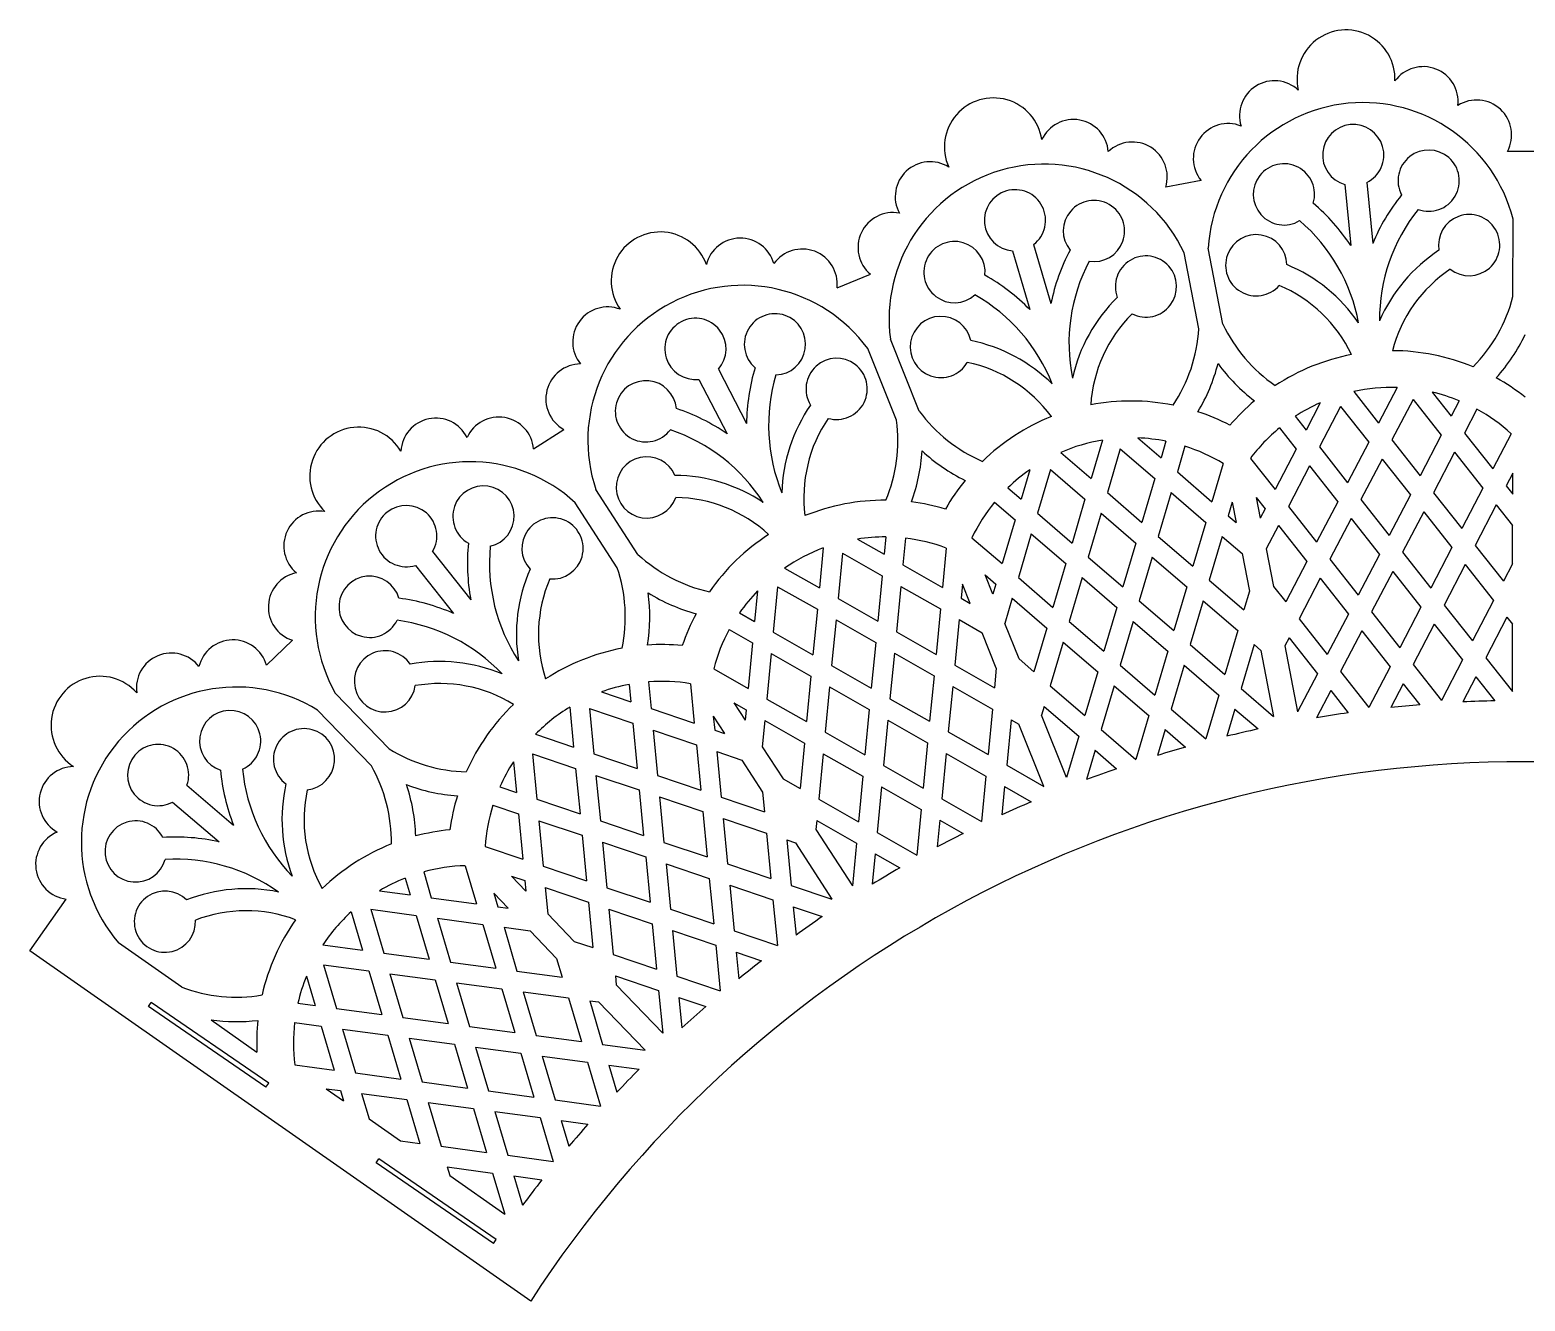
# Model space of a CAD drawing. Extents: x 15 to 259, y 44 to 148.
# Drawn here: x 15.3 to 137.4, y 44.1 to 147.8 of the extents above; entities that cross this region are included whole.
import ezdxf

# ---------------------------------------------------------------- set-up
doc = ezdxf.new("R2010")
doc.units = 0
doc.layers.get('0').update_dxf_attribs({"linetype": 'CONTINUOUS'})

msp = doc.modelspace()

# ---------------------------------------------------------------- linework, layer by layer
for p, q in [((138.895931, 137.919181), (135.961511, 137.923502)), ((110.943002, 135.551667), (108.06167, 134.995994)), ((122.692504, 135.215656), (123.164843, 130.233349)), ((124.48447, 135.38554), (124.956808, 130.403233)), ((136.41127, 126.070172), (136.420579, 132.392143)), ((95.553134, 129.806054), (96.967464, 125.005412)), ((97.279761, 130.31474), (98.69409, 125.514098)), ((110.764888, 123.446262), (109.567737, 129.653856)), ((112.728703, 123.824988), (111.531551, 130.032583)), ((81.233023, 126.798733), (83.955389, 127.89398)), ((87.945837, 116.723481), (85.586216, 122.588598)), ((86.090368, 115.976999), (83.730747, 121.842116)), ((71.542433, 120.1462), (73.846783, 115.703627)), ((69.944592, 119.317405), (72.248942, 114.874831)), ((126.952364, 118.646605), (125.442615, 115.742955)), ((120.673381, 117.408984), (119.51494, 115.180992)), ((123.414115, 118.311168), (125.442615, 115.742955)), ((128.250019, 117.674011), (126.530093, 114.366135)), ((128.250019, 117.674011), (130.560912, 114.74827)), ((129.813807, 118.275525), (131.370289, 116.304917)), ((132.026821, 117.567603), (131.370289, 116.304917)), ((118.632824, 116.297809), (119.51494, 115.180992)), ((122.322345, 117.112049), (120.602419, 113.804172)), ((122.322345, 117.112049), (124.633238, 114.186307)), ((133.471396, 116.877576), (132.457768, 114.928098)), ((56.461405, 113.632931), (58.924771, 115.227507)), ((117.343652, 115.348614), (118.705563, 113.624344)), ((130.560912, 114.74827), (128.840986, 111.440393)), ((132.457768, 114.928098), (134.768661, 112.002356)), ((136.265658, 114.881482), (134.768661, 112.002356)), ((102.896252, 114.354242), (101.968284, 111.215866)), ((104.355646, 113.647122), (103.298492, 110.071843)), ((104.355646, 113.647122), (107.182339, 111.216073)), ((105.775928, 114.535969), (107.679822, 112.898557)), ((108.08336, 114.263317), (107.679822, 112.898557)), ((109.633058, 113.861605), (109.010031, 111.754535)), ((118.705563, 113.624344), (116.985638, 110.316468)), ((120.602419, 113.804172), (122.913312, 110.878431)), ((124.633238, 114.186307), (122.913312, 110.878431)), ((126.530093, 114.366135), (128.840986, 111.440393)), ((99.487015, 113.349838), (101.968284, 111.215866)), ((112.756854, 112.435355), (111.836724, 109.323486)), ((114.974271, 112.86299), (116.985638, 110.316468)), ((125.720717, 112.809487), (124.000791, 109.501611)), ((125.720717, 112.809487), (128.031609, 109.883746)), ((131.648391, 113.37145), (129.928465, 110.063574)), ((131.648391, 113.37145), (133.959284, 110.445708)), ((96.968781, 111.941273), (96.256745, 109.533175)), ((98.644107, 111.964431), (97.586953, 108.389152)), ((98.644107, 111.964431), (101.4708, 109.533382)), ((107.182339, 111.216073), (106.125185, 107.640795)), ((109.010031, 111.754535), (111.836724, 109.323486)), ((119.793042, 112.247525), (118.073117, 108.939649)), ((119.793042, 112.247525), (122.103935, 109.321783)), ((136.390042, 111.652372), (135.85614, 110.625536)), ((136.387539, 109.95275), (136.390042, 111.652372)), ((64.973335, 105.023656), (61.537949, 110.330776)), ((95.177737, 110.461157), (96.256745, 109.533175)), ((103.298492, 110.071843), (106.125185, 107.640795)), ((108.512547, 110.072051), (107.455394, 106.496772)), ((108.512547, 110.072051), (111.33924, 107.641002)), ((128.031609, 109.883746), (126.311684, 106.575869)), ((129.928465, 110.063574), (132.239358, 107.137832)), ((133.959284, 110.445708), (132.239358, 107.137832)), ((135.85614, 110.625536), (136.387539, 109.95275)), ((63.294391, 103.936848), (59.859006, 109.243969)), ((94.093366, 109.283415), (95.759261, 107.850691)), ((101.4708, 109.533382), (100.413646, 105.958104)), ((113.495096, 109.289307), (113.166932, 108.179463)), ((113.495096, 109.289307), (113.816942, 107.620434)), ((115.45891, 109.668034), (115.780757, 107.99916)), ((115.45891, 109.668034), (116.176261, 108.759821)), ((116.176261, 108.759821), (115.780757, 107.99916)), ((118.073117, 108.939649), (120.384009, 106.013907)), ((122.103935, 109.321783), (120.384009, 106.013907)), ((124.000791, 109.501611), (126.311684, 106.575869)), ((135.046763, 109.068889), (133.326837, 105.761012)), ((135.046763, 109.068889), (136.383745, 107.376181)), ((95.759261, 107.850691), (94.702108, 104.275412)), ((97.586953, 108.389152), (100.413646, 105.958104)), ((102.801008, 108.389359), (101.743855, 104.814081)), ((102.801008, 108.389359), (105.627701, 105.958311)), ((111.33924, 107.641002), (110.282087, 104.065724)), ((113.166932, 108.179463), (113.816942, 107.620434)), ((123.191414, 107.944963), (121.471488, 104.637087)), ((123.191414, 107.944963), (125.502307, 105.019222)), ((129.119088, 108.506926), (127.399163, 105.19905)), ((129.119088, 108.506926), (131.429981, 105.581184)), ((82.893233, 106.278476), (85.074581, 105.034428)), ((85.210296, 106.451111), (85.074581, 105.034428)), ((86.808172, 106.352476), (86.598639, 104.16524)), ((92.241796, 106.39136), (94.702108, 104.275412)), ((97.089469, 106.706668), (96.032316, 103.131389)), ((97.089469, 106.706668), (99.916162, 104.27562)), ((107.455394, 106.496772), (110.282087, 104.065724)), ((112.669448, 106.496979), (111.612295, 102.921701)), ((112.669448, 106.496979), (114.304851, 105.09048)), ((117.26374, 107.383001), (116.268665, 105.469207)), ((117.26374, 107.383001), (119.574632, 104.457259)), ((136.379159, 104.261237), (136.383745, 107.376181)), ((48.218221, 105.253572), (51.327917, 101.332312)), ((80.10114, 105.550619), (79.789052, 102.292839)), ((81.668645, 105.134956), (81.31311, 101.423651)), ((81.668645, 105.134956), (84.90727, 103.287932)), ((90.146716, 105.548479), (89.837264, 102.318215)), ((105.627701, 105.958311), (104.570548, 102.383032)), ((114.304851, 105.09048), (114.894708, 102.031891)), ((116.268665, 105.469207), (116.858522, 102.410618)), ((125.502307, 105.019222), (123.782381, 101.711346)), ((127.399163, 105.19905), (129.710055, 102.273308)), ((131.429981, 105.581184), (129.710055, 102.273308)), ((133.326837, 105.761012), (135.63773, 102.835271)), ((46.807878, 104.135121), (49.917574, 100.213861)), ((76.94619, 103.914156), (79.789052, 102.292839)), ((86.598639, 104.16524), (89.837264, 102.318215)), ((99.916162, 104.27562), (98.859009, 100.700341)), ((101.743855, 104.814081), (104.570548, 102.383032)), ((106.95791, 104.814288), (105.900756, 101.23901)), ((106.95791, 104.814288), (109.784603, 102.38324)), ((119.574632, 104.457259), (117.854707, 101.149383)), ((121.471488, 104.637087), (123.782381, 101.711346)), ((132.51746, 104.204365), (130.797534, 100.896489)), ((132.51746, 104.204365), (134.828353, 101.278623)), ((136.379159, 104.261237), (135.63773, 102.835271)), ((84.90727, 103.287932), (84.551735, 99.576627)), ((91.471688, 102.601096), (91.361323, 101.449027)), ((92.106058, 101.024296), (91.471688, 102.601096)), ((93.327157, 103.347578), (94.204624, 102.592928)), ((93.961527, 101.770778), (93.327157, 103.347578)), ((94.204624, 102.592928), (93.961527, 101.770778)), ((96.032316, 103.131389), (98.859009, 100.700341)), ((101.246371, 103.131597), (100.189218, 99.556318)), ((101.246371, 103.131597), (104.073064, 100.700548)), ((111.612295, 102.921701), (114.438988, 100.490652)), ((120.662111, 103.08044), (118.942186, 99.772563)), ((120.662111, 103.08044), (122.973004, 100.154698)), ((126.589786, 103.642402), (124.86986, 100.334526)), ((126.589786, 103.642402), (128.900679, 100.716661)), ((74.74299, 102.050968), (74.503523, 99.551251)), ((76.383116, 102.393368), (76.027581, 98.682063)), ((76.383116, 102.393368), (79.621741, 100.546343)), ((81.31311, 101.423651), (84.551735, 99.576627)), ((86.431329, 102.418743), (86.075793, 98.707438)), ((86.431329, 102.418743), (89.669953, 100.571719)), ((91.361323, 101.449027), (92.106058, 101.024296)), ((95.534832, 101.448905), (94.923209, 99.380404)), ((95.534832, 101.448905), (98.361525, 99.017857)), ((109.784603, 102.38324), (108.727449, 98.807961)), ((114.894708, 102.031891), (114.438988, 100.490652)), ((116.858522, 102.410618), (117.854707, 101.149383)), ((73.267271, 100.256299), (74.503523, 99.551251)), ((79.621741, 100.546343), (79.266206, 96.835038)), ((89.669953, 100.571719), (89.314418, 96.860414)), ((104.073064, 100.700548), (103.015911, 97.12527)), ((105.900756, 101.23901), (108.727449, 98.807961)), ((111.114811, 101.239217), (110.057658, 97.663938)), ((111.114811, 101.239217), (113.941504, 98.808168)), ((122.973004, 100.154698), (121.253078, 96.846822)), ((124.86986, 100.334526), (127.180753, 97.408784)), ((128.900679, 100.716661), (127.180753, 97.408784)), ((130.797534, 100.896489), (133.108427, 97.970747)), ((134.828353, 101.278623), (133.108427, 97.970747)), ((72.427547, 98.893288), (74.336212, 97.804755)), ((81.1458, 99.677155), (80.790264, 95.96585)), ((81.1458, 99.677155), (84.384424, 97.83013)), ((91.194012, 99.70253), (90.838477, 95.991226)), ((91.194012, 99.70253), (93.06774, 98.633922)), ((96.085835, 96.49056), (94.923209, 99.380404)), ((98.361525, 99.017857), (97.304372, 95.442578)), ((100.189218, 99.556318), (103.015911, 97.12527)), ((105.403272, 99.556526), (104.346119, 95.981247)), ((105.403272, 99.556526), (108.229965, 97.125477)), ((118.942186, 99.772563), (121.253078, 96.846822)), ((129.988157, 99.339841), (128.268232, 96.031965)), ((129.988157, 99.339841), (132.29905, 96.414099)), ((135.915832, 99.901803), (134.195906, 96.593927)), ((135.915832, 99.901803), (136.37189, 99.324404)), ((136.363828, 93.849196), (136.37189, 99.324404)), ((36.770912, 98.017686), (34.657065, 95.982374)), ((74.336212, 97.804755), (73.980677, 94.09345)), ((76.027581, 98.682063), (79.266206, 96.835038)), ((84.384424, 97.83013), (84.028889, 94.118825)), ((86.075793, 98.707438), (89.314418, 96.860414)), ((94.230366, 95.744078), (93.06774, 98.633922)), ((99.691734, 97.873834), (98.63458, 94.298556)), ((99.691734, 97.873834), (102.518427, 95.442786)), ((110.057658, 97.663938), (112.884351, 95.23289)), ((113.941504, 98.808168), (112.884351, 95.23289)), ((115.271713, 97.664146), (114.214559, 94.088867)), ((115.271713, 97.664146), (115.829565, 97.184375)), ((118.132809, 98.215916), (117.793379, 97.563101)), ((118.132809, 98.215916), (120.443702, 95.290174)), ((124.060483, 98.777878), (122.340557, 95.470002)), ((124.060483, 98.777878), (126.371376, 95.852137)), ((75.86027, 96.935566), (75.504735, 93.224261)), ((75.86027, 96.935566), (79.098895, 95.088542)), ((85.908483, 96.960942), (85.552948, 93.249637)), ((85.908483, 96.960942), (89.147107, 95.113917)), ((96.085835, 96.49056), (97.304372, 95.442578)), ((108.229965, 97.125477), (107.172812, 93.550199)), ((115.829565, 97.184375), (116.86637, 91.808223)), ((117.793379, 97.563101), (118.830184, 92.18695)), ((134.195906, 96.593927), (136.363828, 93.849196)), ((71.161826, 95.701072), (73.980677, 94.09345)), ((80.790264, 95.96585), (84.028889, 94.118825)), ((90.838477, 95.991226), (94.077101, 94.144201)), ((94.230366, 95.744078), (94.077101, 94.144201)), ((102.518427, 95.442786), (101.461273, 91.867507)), ((104.346119, 95.981247), (107.172812, 93.550199)), ((109.560174, 95.981454), (108.50302, 92.406176)), ((109.560174, 95.981454), (112.386867, 93.550406)), ((120.443702, 95.290174), (118.830184, 92.18695)), ((122.340557, 95.470002), (124.65145, 92.54426)), ((126.371376, 95.852137), (124.65145, 92.54426)), ((128.268232, 96.031965), (130.579124, 93.106223)), ((132.29905, 96.414099), (130.579124, 93.106223)), ((64.248113, 94.418052), (64.385207, 93.001501)), ((65.835452, 94.626118), (66.047114, 92.439087)), ((69.266068, 94.473917), (69.578665, 91.243956)), ((79.098895, 95.088542), (78.74336, 91.377237)), ((80.622954, 94.219353), (80.267419, 90.508048)), ((80.622954, 94.219353), (83.861578, 92.372329)), ((89.147107, 95.113917), (88.791572, 91.402612)), ((90.671166, 94.244729), (90.315631, 90.533424)), ((90.671166, 94.244729), (93.909791, 92.397704)), ((98.63458, 94.298556), (101.461273, 91.867507)), ((103.848635, 94.298763), (102.791482, 90.723484)), ((103.848635, 94.298763), (106.675328, 91.867715)), ((114.214559, 94.088867), (116.86637, 91.808223)), ((127.458855, 94.475317), (126.447185, 92.529606)), ((127.458855, 94.475317), (128.818135, 92.754379)), ((133.386529, 95.03728), (132.318954, 92.984048)), ((133.386529, 95.03728), (134.935221, 93.076534)), ((44.655333, 89.155428), (40.270419, 93.709539)), ((62.006562, 93.806472), (64.385207, 93.001501)), ((72.808027, 92.920309), (73.731609, 91.493523)), ((72.808027, 92.920309), (73.813366, 92.346953)), ((75.504735, 93.224261), (78.74336, 91.377237)), ((85.552948, 93.249637), (88.791572, 91.402612)), ((112.386867, 93.550406), (111.329713, 89.975127)), ((121.531181, 93.913354), (120.378537, 91.696514)), ((121.531181, 93.913354), (122.965575, 92.097317)), ((43.21461, 87.768231), (38.829696, 92.322343)), ((59.404649, 92.559231), (59.719908, 89.301757)), ((61.022667, 92.4503), (64.554218, 91.255169)), ((61.022667, 92.4503), (61.381814, 88.739342)), ((66.047114, 92.439087), (69.578665, 91.243956)), ((71.129084, 91.833502), (71.240571, 90.681541)), ((71.129084, 91.833502), (72.052666, 90.406716)), ((73.813366, 92.346953), (73.731609, 91.493523)), ((83.861578, 92.372329), (83.506043, 88.661024)), ((93.909791, 92.397704), (93.554255, 88.686399)), ((98.137096, 92.616072), (97.928466, 91.910485)), ((99.97204, 86.83094), (97.928466, 91.910485)), ((98.137096, 92.616072), (100.963789, 90.185023)), ((106.675328, 91.867715), (105.618175, 88.292436)), ((108.50302, 92.406176), (111.329713, 89.975127)), ((113.717075, 92.406383), (113.06089, 90.187172)), ((113.717075, 92.406383), (115.611441, 90.777166)), ((56.619916, 90.350842), (59.719908, 89.301757)), ((64.554218, 91.255169), (64.913365, 87.544211)), ((66.216124, 90.692754), (66.575272, 86.981797)), ((66.216124, 90.692754), (69.747675, 89.497623)), ((71.240571, 90.681541), (72.052666, 90.406716)), ((75.337425, 91.477765), (75.131727, 89.330564)), ((75.337425, 91.477765), (78.576049, 89.63074)), ((80.267419, 90.508048), (83.506043, 88.661024)), ((85.385637, 91.503141), (85.030102, 87.791836)), ((85.385637, 91.503141), (88.624262, 89.656116)), ((90.315631, 90.533424), (93.554255, 88.686399)), ((95.433849, 91.528516), (95.078314, 87.817211)), ((95.433849, 91.528516), (96.072997, 91.164003)), ((98.116571, 86.084458), (96.072997, 91.164003)), ((102.791482, 90.723484), (105.618175, 88.292436)), ((108.005537, 90.723692), (107.383713, 88.620693)), ((108.005537, 90.723692), (109.668213, 89.293735)), ((69.747675, 89.497623), (70.106823, 85.786666)), ((75.131727, 89.330564), (76.824401, 86.715655)), ((78.576049, 89.63074), (78.220514, 85.919435)), ((88.624262, 89.656116), (88.268726, 85.944811)), ((100.963789, 90.185023), (99.97204, 86.83094)), ((54.812708, 88.101496), (55.054609, 85.602013)), ((56.357368, 88.750555), (59.888919, 87.555424)), ((56.357368, 88.750555), (56.716515, 85.039598)), ((61.381814, 88.739342), (64.913365, 87.544211)), ((71.409581, 88.935208), (73.452784, 88.243757)), ((71.409581, 88.935208), (71.768729, 85.224251)), ((73.452784, 88.243757), (75.145458, 85.628847)), ((80.100108, 88.761552), (79.744573, 85.050247)), ((80.100108, 88.761552), (83.338732, 86.914527)), ((90.14832, 88.786928), (89.792785, 85.075623)), ((90.14832, 88.786928), (93.386945, 86.939903)), ((102.293998, 89.041), (101.585525, 86.644954)), ((102.293998, 89.041), (104.048554, 87.532024)), ((59.888919, 87.555424), (60.248066, 83.844467)), ((61.550825, 86.99301), (65.082376, 85.797879)), ((61.550825, 86.99301), (61.909972, 83.282052)), ((66.575272, 86.981797), (70.106823, 85.786666)), ((76.824401, 86.715655), (78.220514, 85.919435)), ((83.338732, 86.914527), (82.983197, 83.203222)), ((85.030102, 87.791836), (88.268726, 85.944811)), ((93.386945, 86.939903), (93.03141, 83.228598)), ((95.078314, 87.817211), (98.116571, 86.084458)), ((28.164189, 86.184095), (31.964962, 82.928237)), ((53.706541, 86.058219), (55.054609, 85.602013)), ((65.082376, 85.797879), (65.441523, 82.086921)), ((75.145458, 85.628847), (75.30028, 84.02912)), ((84.862791, 86.045339), (84.507256, 82.334034)), ((84.862791, 86.045339), (88.101416, 84.198314)), ((94.911003, 86.070715), (94.690319, 83.76707)), ((94.911003, 86.070715), (97.081434, 84.832893)), ((26.993168, 84.817087), (30.793942, 81.561229)), ((53.14232, 84.560024), (55.223619, 83.85568)), ((56.716515, 85.039598), (60.248066, 83.844467)), ((66.744282, 85.235464), (67.10343, 81.524507)), ((66.744282, 85.235464), (70.275833, 84.040333)), ((71.768729, 85.224251), (75.30028, 84.02912)), ((79.744573, 85.050247), (82.983197, 83.203222)), ((89.792785, 85.075623), (93.03141, 83.228598)), ((55.223619, 83.85568), (55.582767, 80.144723)), ((56.885526, 83.293265), (60.417077, 82.098134)), ((56.885526, 83.293265), (57.244673, 79.582308)), ((61.909972, 83.282052), (65.441523, 82.086921)), ((70.275833, 84.040333), (70.63498, 80.329376)), ((71.937739, 83.477918), (75.46929, 82.282787)), ((71.937739, 83.477918), (72.296887, 79.766961)), ((79.577262, 83.303751), (79.507097, 82.571319)), ((79.577262, 83.303751), (82.815887, 81.456726)), ((88.101416, 84.198314), (87.745881, 80.487009)), ((89.625474, 83.329126), (89.416347, 81.146116)), ((89.625474, 83.329126), (91.530451, 82.242696)), ((60.417077, 82.098134), (60.776224, 78.387177)), ((75.46929, 82.282787), (75.828438, 78.57183)), ((79.507097, 82.571319), (82.482348, 77.975032)), ((84.507256, 82.334034), (87.745881, 80.487009)), ((52.508958, 81.184947), (55.582767, 80.144723)), ((62.078983, 81.53572), (62.43813, 77.824763)), ((62.078983, 81.53572), (65.610534, 80.340589)), ((67.10343, 81.524507), (70.63498, 80.329376)), ((77.131197, 81.720373), (77.490344, 78.009416)), ((77.131197, 81.720373), (77.828153, 81.484512)), ((77.828153, 81.484512), (80.803405, 76.888225)), ((82.815887, 81.456726), (82.482348, 77.975032)), ((84.339945, 80.587538), (84.101676, 78.100331)), ((84.339945, 80.587538), (86.350192, 79.441071)), ((50.882182, 79.61861), (51.805341, 76.507639)), ((57.244673, 79.582308), (60.776224, 78.387177)), ((65.610534, 80.340589), (65.969681, 76.629632)), ((67.27244, 79.778174), (70.803991, 78.583043)), ((67.27244, 79.778174), (67.631588, 76.067217)), ((72.296887, 79.766961), (75.828438, 78.57183)), ((45.967081, 78.606301), (46.371947, 77.241935)), ((47.485555, 79.113423), (48.110633, 77.00696)), ((54.655508, 78.769384), (55.751777, 78.39839)), ((55.834365, 77.54504), (54.655508, 78.769384)), ((55.751777, 78.39839), (55.834365, 77.54504)), ((70.803991, 78.583043), (71.163138, 74.872086)), ((43.883408, 77.578248), (46.371947, 77.241935)), ((48.110633, 77.00696), (51.805341, 76.507639)), ((54.393641, 76.157843), (53.214784, 77.382188)), ((53.214784, 77.382188), (53.544027, 76.272664)), ((57.413684, 77.835975), (57.621471, 75.688976)), ((57.413684, 77.835975), (60.945235, 76.640844)), ((62.43813, 77.824763), (65.969681, 76.629632)), ((72.465897, 78.020628), (75.997448, 76.825497)), ((72.465897, 78.020628), (72.825045, 74.309671)), ((77.490344, 78.009416), (80.803405, 76.888225)), ((15.340539, 72.672365), (18.307871, 76.896902)), ((41.567284, 75.857455), (42.498307, 72.719984)), ((43.17636, 76.059257), (44.236993, 72.485009)), ((43.17636, 76.059257), (46.871068, 75.559936)), ((53.544027, 76.272664), (54.393641, 76.157843)), ((59.781994, 73.445087), (57.621471, 75.688976)), ((60.945235, 76.640844), (61.304382, 72.929887)), ((62.607141, 76.07843), (66.138692, 74.883299)), ((62.607141, 76.07843), (62.966288, 72.367473)), ((67.631588, 76.067217), (71.163138, 74.872086)), ((75.997448, 76.825497), (76.356596, 73.11454)), ((77.659354, 76.263083), (77.882281, 73.959654)), ((77.659354, 76.263083), (80.026096, 75.462141)), ((46.871068, 75.559936), (47.931701, 71.985688)), ((48.609754, 75.324961), (52.304463, 74.82564)), ((48.609754, 75.324961), (49.670387, 71.750713)), ((52.304463, 74.82564), (53.365095, 71.251392)), ((54.043149, 74.590665), (55.103782, 71.016417)), ((54.043149, 74.590665), (56.180747, 74.301779)), ((66.138692, 74.883299), (66.497839, 71.172342)), ((27.738432, 69.701887), (22.565115, 73.335646)), ((58.34127, 72.05789), (56.180747, 74.301779)), ((59.781994, 73.445087), (61.304382, 72.929887)), ((67.800598, 74.320884), (68.159745, 70.609927)), ((67.800598, 74.320884), (71.332149, 73.125753)), ((72.825045, 74.309671), (76.356596, 73.11454)), ((56.220753, 44.080974), (15.340539, 72.672365)), ((39.255096, 73.158288), (42.498307, 72.719984)), ((44.236993, 72.485009), (47.931701, 71.985688)), ((58.34127, 72.05789), (58.79849, 70.517096)), ((62.966288, 72.367473), (66.497839, 71.172342)), ((71.332149, 73.125753), (71.691296, 69.414796)), ((72.994055, 72.563338), (73.205308, 70.380533)), ((72.994055, 72.563338), (75.071333, 71.860356)), ((39.30272, 71.537307), (40.363353, 67.963059)), ((39.30272, 71.537307), (42.997428, 71.037985)), ((42.997428, 71.037985), (44.058061, 67.463737)), ((44.736114, 70.80301), (48.430823, 70.303689)), ((44.736114, 70.80301), (45.796747, 67.228763)), ((49.670387, 71.750713), (53.365095, 71.251392)), ((55.103782, 71.016417), (58.79849, 70.517096)), ((37.910287, 70.605437), (38.624667, 68.198034)), ((48.430823, 70.303689), (49.491455, 66.729441)), ((50.169509, 70.068714), (51.230142, 66.494466)), ((50.169509, 70.068714), (53.864217, 69.569393)), ((63.135299, 70.62114), (66.66685, 69.426009)), ((63.135299, 70.62114), (63.206177, 69.888777)), ((67.003777, 65.944641), (63.206177, 69.888777)), ((68.159745, 70.609927), (71.691296, 69.414796)), ((25.026174, 68.113056), (25.252556, 68.44283)), ((34.833413, 61.865787), (25.252556, 68.44283)), ((37.214319, 68.388635), (38.624667, 68.198034)), ((53.864217, 69.569393), (54.92485, 65.995145)), ((55.602903, 69.334418), (59.297611, 68.835097)), ((55.602903, 69.334418), (56.663536, 65.76017)), ((59.297611, 68.835097), (60.358244, 65.260849)), ((61.036297, 68.600122), (61.765453, 68.50158)), ((61.036297, 68.600122), (62.09693, 65.025874)), ((65.563054, 64.557445), (61.765453, 68.50158)), ((66.66685, 69.426009), (67.003777, 65.944641)), ((68.328756, 68.863594), (68.569446, 66.37662)), ((68.328756, 68.863594), (70.520825, 68.121764)), ((34.60703, 61.536013), (25.026174, 68.113056)), ((40.363353, 67.963059), (44.058061, 67.463737)), ((45.796747, 67.228763), (49.491455, 66.729441)), ((30.12702, 67.037844), (33.872503, 64.398757)), ((36.946333, 66.810307), (39.123788, 66.516035)), ((39.123788, 66.516035), (40.184421, 62.941787)), ((40.862474, 66.28106), (41.923107, 62.706812)), ((40.862474, 66.28106), (44.557182, 65.781738)), ((51.230142, 66.494466), (54.92485, 65.995145)), ((44.557182, 65.781738), (45.617815, 62.20749)), ((46.295869, 65.546764), (47.356501, 61.972516)), ((46.295869, 65.546764), (49.990577, 65.047442)), ((49.990577, 65.047442), (51.05121, 61.473194)), ((51.729263, 64.812467), (55.423971, 64.313146)), ((51.729263, 64.812467), (52.789896, 61.238219)), ((56.663536, 65.76017), (60.358244, 65.260849)), ((62.09693, 65.025874), (65.563054, 64.557445)), ((55.423971, 64.313146), (56.484604, 60.738898)), ((57.162657, 64.078171), (60.857365, 63.57885)), ((57.162657, 64.078171), (58.22329, 60.503923)), ((60.857365, 63.57885), (61.917998, 60.004602)), ((36.968602, 63.376389), (40.184421, 62.941787)), ((41.923107, 62.706812), (45.617815, 62.20749)), ((62.596051, 63.343875), (63.254397, 61.125303)), ((62.596051, 63.343875), (65.072136, 63.009244)), ((34.60703, 61.536013), (34.833413, 61.865787)), ((39.536625, 61.414788), (40.927439, 60.437874)), ((39.536625, 61.414788), (40.683542, 61.259788)), ((40.683542, 61.259788), (40.927439, 60.437874)), ((47.356501, 61.972516), (51.05121, 61.473194)), ((52.789896, 61.238219), (56.484604, 60.738898)), ((42.422228, 61.024813), (46.116937, 60.525491)), ((42.422228, 61.024813), (43.035865, 58.956908)), ((46.116937, 60.525491), (47.177569, 56.951244)), ((47.855623, 60.290517), (51.550331, 59.791195)), ((47.855623, 60.290517), (48.916256, 56.716269)), ((58.22329, 60.503923), (61.917998, 60.004602)), ((43.035865, 58.956908), (45.584847, 57.166492)), ((51.550331, 59.791195), (52.610964, 56.216947)), ((53.289017, 59.55622), (56.983725, 59.056899)), ((53.289017, 59.55622), (54.34965, 55.981973)), ((56.983725, 59.056899), (58.044358, 55.482651)), ((58.722411, 58.821924), (59.346281, 56.719532)), ((58.722411, 58.821924), (60.895659, 58.528221)), ((45.584847, 57.166492), (47.177569, 56.951244)), ((48.916256, 56.716269), (52.610964, 56.216947)), ((43.604696, 55.359311), (43.831079, 55.689086)), ((53.185556, 48.782273), (43.604696, 55.359311)), ((53.411939, 49.112047), (43.831079, 55.689086)), ((49.415377, 55.03427), (53.110085, 54.534948)), ((49.415377, 55.03427), (49.624694, 54.328887)), ((54.34965, 55.981973), (58.044358, 55.482651)), ((49.624694, 54.328887), (54.105099, 51.181832)), ((53.110085, 54.534948), (54.105099, 51.181832)), ((54.848771, 54.299974), (55.559576, 51.904618)), ((54.848771, 54.299974), (57.142114, 53.99004)), ((53.185556, 48.782273), (53.411939, 49.112047))]:
    msp.add_line(p, q)
for centre, radius, start, end in [((122.779049, 143.838682), 4, 357.571825, 193.259451), ((129.079946, 141.987795), 2.852689, 353.670105, 143.884466), ((116.938218, 140.83672), 2.852689, 46.94681, 197.16117), ((93.992738, 138.287164), 4, 8.571825, 204.259451), ((124.162179, 129.2492), 12.654898, 14.380358, 176.450918), ((133.443735, 139.264636), 2.852689, 331.957271, 122.398644), ((100.531036, 137.672551), 2.852689, 4.670105, 154.884466), ((113.1639, 137.342043), 2.852689, 68.432632, 218.874005), ((123.368357, 137.622568), 2.5, 296.515834, 254.315442), ((105.334252, 135.832074), 2.852689, 342.957271, 133.398644), ((129.526546, 135.534229), 2.5, 249.923853, 207.697457), ((98.13426, 124.229645), 12.654898, 25.380358, 187.450918), ((88.832021, 134.225873), 2.852689, 57.94681, 208.16117), ((117.712313, 134.414202), 2.5, 343.133819, 300.907423), ((95.757309, 132.297702), 2.5, 307.515834, 265.315442), ((140.024973, 124.14462), 16.316244, 141.180029, 157.44428), ((102.200829, 131.42277), 2.5, 260.923853, 218.697457), ((109.541223, 121.254662), 16.316244, 33.386996, 49.651247), ((140.024973, 124.14462), 14.516244, 141.475075, 180.225974), ((85.793864, 130.075229), 2.852689, 79.432632, 229.874005), ((109.541223, 121.254662), 14.516244, 10.605301, 49.356201), ((132.83316, 130.275647), 2.5, 231.951017, 189.697753), ((66.794592, 127.344955), 4, 19.571825, 215.259451), ((73.330036, 127.9892), 2.852689, 15.670105, 165.884466), ((115.452786, 128.627932), 2.5, 1.133523, 318.880259), ((78.396184, 127.099035), 2.852689, 353.957271, 144.398644), ((90.817367, 128.069059), 2.5, 354.133819, 311.907423), ((114.67961, 122.245614), 16.316244, 152.180029, 168.44428), ((106.450075, 126.891735), 2.5, 242.951017, 200.697753), ((137.704746, 118.741128), 13.316244, 123.428483, 156.329105), ((114.67961, 122.245614), 14.516244, 152.475075, 191.225974), ((112.835526, 116.383446), 13.316244, 34.502171, 67.402793), ((137.704746, 118.741128), 11.516244, 123.835856, 165.355875), ((73.542324, 114.335952), 12.654898, 36.380358, 198.450918), ((85.307362, 113.59218), 16.316244, 44.386996, 60.651247), ((112.835526, 116.383446), 11.516244, 25.475401, 66.99542), ((85.307362, 113.59218), 14.516244, 21.605301, 60.356201), ((113.433047, 116.498679), 13.316244, 134.428483, 167.329105), ((124.162179, 129.2492), 12.654898, 315.293992, 345.450918), ((62.503622, 122.373571), 2.852689, 68.94681, 219.16117), ((76.161665, 122.172857), 2.5, 271.923853, 229.697457), ((113.433047, 116.498679), 11.516244, 134.835856, 176.355875), ((69.669586, 121.802233), 2.5, 318.515834, 276.315442), ((89.703427, 121.957961), 2.5, 12.133523, 329.880259), ((98.13426, 124.229645), 12.654898, 326.293992, 356.450918), ((124.162179, 129.2492), 12.654898, 205.380358, 235.537284), ((89.470611, 109.439044), 13.316244, 45.502171, 78.402793), ((124.162179, 129.2492), 14.654898, 317.957599, 334.657028), ((81.197403, 118.535864), 2.5, 253.951017, 211.697753), ((126.53555, 104.214485), 17.438137, 100.920183, 123.144706), ((126.53555, 104.214485), 17.438137, 67.68657, 89.911093), ((60.313265, 117.719478), 2.852689, 90.432632, 240.874005), ((90.16226, 115.545376), 16.316244, 163.180029, 179.44428), ((90.16226, 115.545376), 14.516244, 163.475075, 202.225974), ((89.470611, 109.439044), 11.516244, 36.475401, 77.99542), ((98.13426, 124.229645), 14.654898, 328.957599, 345.657028), ((124.162179, 129.2492), 14.654898, 216.174248, 232.873677), ((65.627268, 116.708696), 2.5, 5.133819, 322.907423), ((126.53555, 104.214485), 14.438137, 88.345704, 102.485572), ((126.53555, 104.214485), 17.438137, 51.465861, 60.789773), ((90.035167, 109.666172), 13.316244, 145.428483, 178.329105), ((105.240875, 100.107749), 17.438137, 78.68657, 100.911093), ((126.53555, 104.214485), 17.438137, 130.041503, 139.365415), ((126.53555, 104.214485), 14.438137, 113.955046, 123.185459), ((126.53555, 104.214485), 14.438137, 67.645817, 76.87623), ((48.476467, 113.293565), 2.852689, 26.670105, 176.884466), ((53.619386, 113.386422), 2.852689, 4.957271, 155.398644), ((62.980816, 101.44644), 16.316244, 55.386996, 71.651247), ((90.035167, 109.666172), 11.516244, 145.835856, 187.355875), ((73.542324, 114.335952), 12.654898, 337.293992, 7.450918), ((98.13426, 124.229645), 12.654898, 216.380358, 246.537284), ((105.240875, 100.107749), 17.438137, 111.920183, 134.144706), ((105.240875, 100.107749), 17.438137, 62.465861, 71.789773), ((126.53555, 104.214485), 14.438137, 47.629887, 61.289535), ((42.184025, 111.414135), 4, 30.571825, 226.259451), ((62.980816, 101.44644), 14.516244, 32.605301, 71.356201), ((126.53555, 104.214485), 14.438137, 129.541741, 143.201389), ((105.240875, 100.107749), 14.438137, 99.345704, 113.485572), ((105.240875, 100.107749), 14.438137, 78.645817, 87.87623), ((105.240875, 100.107749), 14.438137, 58.629887, 72.289535), ((51.290016, 99.931672), 12.654898, 47.380358, 209.450918), ((65.699847, 110.497327), 2.5, 23.133523, 340.880259), ((73.542324, 114.335952), 14.654898, 339.957599, 356.657028), ((98.13426, 124.229645), 14.654898, 227.174248, 243.873677), ((67.86003, 98.163994), 13.316244, 56.502171, 89.402793), ((105.240875, 100.107749), 14.438137, 124.955046, 134.185459), ((52.365881, 108.124385), 2.5, 282.923853, 240.697457), ((105.240875, 100.107749), 17.438137, 141.041503, 150.365415), ((46.063798, 106.521823), 2.5, 329.515834, 287.315442), ((67.86003, 98.163994), 11.516244, 47.475401, 88.99542), ((85.121045, 92.01325), 17.438137, 89.68657, 111.911093), ((85.121045, 92.01325), 17.438137, 73.465861, 82.789773), ((105.240875, 100.107749), 14.438137, 140.541741, 154.201389), ((38.920477, 105.715333), 2.852689, 79.94681, 230.16117), ((58.003069, 105.515078), 2.5, 264.951017, 222.697753), ((85.121045, 92.01325), 17.438137, 122.920183, 145.144706), ((85.121045, 92.01325), 14.438137, 89.645817, 98.87623), ((85.121045, 92.01325), 14.438137, 69.629887, 83.289535), ((67.373829, 104.290108), 16.316244, 174.180029, 190.44428), ((67.373829, 104.290108), 14.516244, 174.475075, 213.225974), ((73.542324, 114.335952), 12.654898, 227.380358, 257.537284), ((85.121045, 92.01325), 14.438137, 110.345704, 124.485572), ((68.370875, 98.494672), 13.316244, 156.428483, 189.329105), ((51.290016, 99.931672), 12.654898, 348.293992, 18.450918), ((37.658405, 100.72881), 2.852689, 101.432632, 251.874005), ((43.067641, 100.750558), 2.5, 16.133819, 333.907423), ((68.370875, 98.494672), 11.516244, 156.835856, 198.355875), ((43.381988, 85.263746), 16.316244, 66.386996, 82.651247), ((51.290016, 99.931672), 14.654898, 350.957599, 7.657028), ((73.542324, 114.335952), 14.654898, 238.174248, 254.873677), ((85.121045, 92.01325), 14.438137, 135.955046, 145.185459), ((85.121045, 92.01325), 17.438137, 152.041503, 161.365415), ((43.381988, 85.263746), 14.516244, 43.605301, 82.356201), ((85.121045, 92.01325), 14.438137, 151.541741, 165.201389), ((31.914298, 95.198111), 2.852689, 15.957271, 166.398644), ((66.915376, 80.228425), 17.438137, 84.465861, 93.789773), ((26.883586, 94.125645), 2.852689, 37.670105, 187.884466), ((44.324072, 94.667158), 2.5, 34.133523, 351.880259), ((66.915376, 80.228425), 17.438137, 100.68657, 122.911093), ((48.797878, 82.972605), 13.316244, 67.502171, 100.402793), ((21.065366, 91.080091), 4, 41.571825, 237.259451), ((32.195013, 81.546099), 12.654898, 58.380358, 220.450918), ((48.797878, 82.972605), 11.516244, 58.475401, 99.99542), ((66.915376, 80.228425), 14.438137, 100.645817, 109.87623), ((66.915376, 80.228425), 14.438137, 80.629887, 94.289535), ((66.915376, 80.228425), 17.438137, 133.920183, 156.144706), ((137.213255, -8.415713), 101.51781, 91.285811, 92.763373), ((31.687867, 89.793573), 2.5, 293.923853, 251.697457), ((66.915376, 80.228425), 14.438137, 121.345704, 135.485572), ((137.213255, -8.415713), 101.51781, 98.067903, 99.545465), ((137.213255, -8.415713), 101.51781, 94.743551, 96.087725), ((37.719364, 88.307832), 2.5, 275.951017, 233.697753), ((137.213255, -8.415713), 101.51781, 102.285811, 103.763373), ((25.807354, 87.01796), 2.5, 340.515834, 298.315442), ((51.290016, 99.931672), 12.654898, 238.380358, 268.537284), ((137.213255, -8.415713), 101.51781, 105.743551, 107.087725), ((66.915376, 80.228425), 14.438137, 146.955046, 156.185459), ((137.213255, -8.415713), 96.51781, 34.500013, 147.050014), ((18.949162, 84.863278), 2.852689, 90.94681, 241.16117), ((47.151691, 88.893394), 16.316244, 185.180029, 201.44428), ((47.151691, 88.893394), 14.516244, 185.475075, 224.225974), ((32.195013, 81.546099), 12.654898, 359.293992, 29.450918), ((137.213255, -8.415713), 101.51781, 109.067903, 110.545465), ((49.23624, 83.394682), 13.316244, 167.428483, 200.329105), ((49.23624, 83.394682), 11.516244, 167.835856, 209.355875), ((51.290016, 99.931672), 14.654898, 249.174248, 265.873677), ((32.195013, 81.546099), 14.654898, 1.957599, 18.657028), ((66.915376, 80.228425), 17.438137, 163.041503, 172.365415), ((66.915376, 80.228425), 14.438137, 162.541741, 176.201389), ((137.213255, -8.415713), 101.51781, 113.285811, 114.763373), ((23.967455, 80.781036), 2.5, 27.133819, 344.907423), ((18.661752, 79.727556), 2.852689, 112.432632, 262.874005), ((27.231049, 65.63874), 16.316244, 77.386996, 93.651247), ((51.292847, 65.186314), 17.438137, 95.465861, 104.789773), ((137.213255, -8.415713), 101.51781, 116.743551, 118.087725), ((51.292847, 65.186314), 17.438137, 111.68657, 133.911093), ((27.231049, 65.63874), 14.516244, 54.605301, 93.356201), ((51.292847, 65.186314), 14.438137, 91.629887, 105.289535), ((137.213255, -8.415713), 101.51781, 120.067903, 121.545465), ((51.292847, 65.186314), 14.438137, 111.645817, 120.87623), ((26.361568, 75.049144), 2.5, 45.133523, 2.880259), ((32.984604, 64.423095), 13.316244, 78.502171, 111.402793), ((32.984604, 64.423095), 11.516244, 69.475401, 110.99542), ((51.292847, 65.186314), 14.438137, 132.345704, 146.485572), ((51.292847, 65.186314), 17.438137, 144.920183, 167.144706), ((137.213255, -8.415713), 101.51781, 124.285811, 125.763373), ((137.213255, -8.415713), 101.51781, 127.743551, 129.087725), ((32.195013, 81.546099), 12.654898, 249.380358, 279.537284), ((51.292847, 65.186314), 14.438137, 157.955046, 167.185459), ((137.213255, -8.415713), 101.51781, 131.067903, 132.545465), ((32.195013, 81.546099), 14.654898, 261.887761, 276.873677), ((51.292847, 65.186314), 17.438137, 174.041503, 182.588525), ((51.292847, 65.186314), 14.438137, 173.541741, 187.201389), ((137.213255, -8.415713), 101.51781, 135.285811, 136.763373), ((137.213255, -8.415713), 101.51781, 138.743551, 140.087725), ((137.213255, -8.415713), 101.51781, 142.067903, 143.545465)]:
    msp.add_arc(centre, radius, start, end)

doc.saveas('drawing.dxf')
